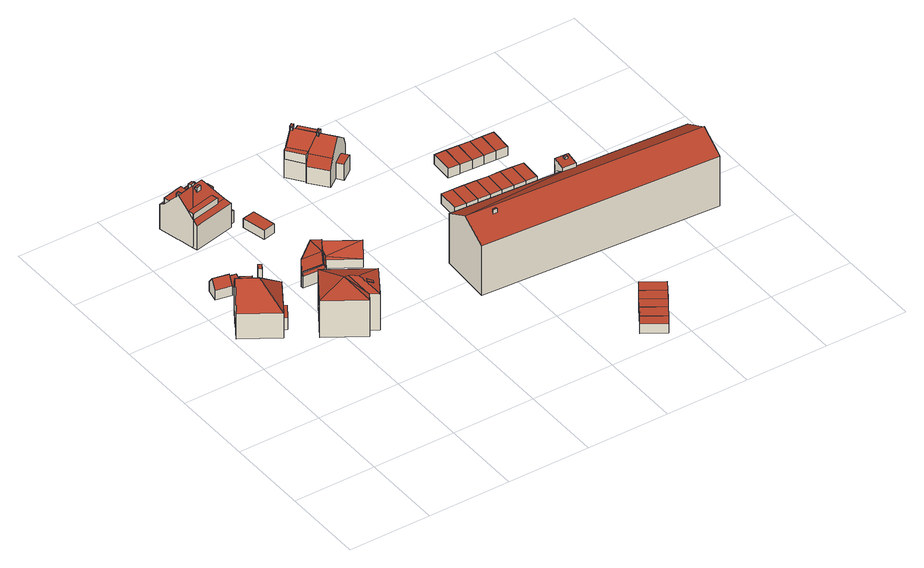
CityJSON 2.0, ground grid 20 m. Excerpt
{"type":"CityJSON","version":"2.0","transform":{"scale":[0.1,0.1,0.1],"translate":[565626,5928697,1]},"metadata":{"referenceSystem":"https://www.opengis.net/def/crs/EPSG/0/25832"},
"CityObjects":{
"building1":{"type":"Building","attributes":{"Grundfläche 2D":"107.666523","Grundhöhe NN":"2.566"},"children":["building1-1","building1-2"],"geometry":[{"type":"Solid","lod":"3","boundaries":[[[[0,1,2,3]],[[2,4,5,6,3]],[[4,2,1]],[[7,8,9,10]],[[1,0,11,12]],[[8,13,14,4,1,12,15,9]],[[5,4,14,16]],[[0,3,6,5,16,17,18,11]],[[10,9,15,19]],[[7,10,19,20]],[[8,7,20,13]],[[12,11,18,17,16,14,13,20,19,15]]]],"semantics":{"surfaces":[{"type":"RoofSurface"},{"type":"WallSurface"},{"type":"GroundSurface"}],"values":[[0,0,0,0,1,1,1,1,1,1,1,2]]}}]},
"building1-1":{"type":"BuildingInstallation","parents":["building1"],"geometry":[{"type":"MultiSurface","lod":"3","boundaries":[[[21,22,23,24]],[[25,26,22,21,27]],[[28,23,22,26,29]],[[28,30,24,23]],[[30,27,21,24]]],"semantics":{"surfaces":[{"type":"RoofSurface"},{"type":"WallSurface"}],"values":[0,1,1,1,1]}}]},
"building1-2":{"type":"BuildingInstallation","parents":["building1"],"geometry":[{"type":"MultiSurface","lod":"3","boundaries":[[[31,32,33,34]],[[34,33,35,36]],[[31,34,36,37]],[[32,31,37,38]],[[33,32,38,35]]],"semantics":{"surfaces":[{"type":"RoofSurface"},{"type":"WallSurface"}],"values":[0,1,1,1,1]}}]},
"building2":{"type":"Building","attributes":{"Grundfläche 2D":"20.525467","Grundhöhe NN":"2.558"},"geometry":[{"type":"Solid","lod":"3","boundaries":[[[[39,40,41,42]],[[43,40,39,44]],[[45,41,46]],[[47,46,41,48,49]],[[41,50,51,42]],[[44,39,42,51,52]],[[44,52,53,49,43]],[[41,40,43,49,48]],[[50,41,45,54]],[[47,49,53,55]],[[46,47,55,56]],[[45,46,56,54]],[[56,55,53,52,51,50,54]]]],"semantics":{"surfaces":[{"type":"RoofSurface"},{"type":"WallSurface"},{"type":"GroundSurface"}],"values":[[0,0,0,0,1,1,1,1,1,1,1,1,2]]}}]},
"building3":{"type":"Building","attributes":{"Grundfläche 2D":"127.456681","Grundhöhe NN":"2.329"},"children":["building3-1"],"geometry":[{"type":"Solid","lod":"3","boundaries":[[[[57,58,59]],[[57,60,61,62,58]],[[57,59,63]],[[57,63,64]],[[61,60,64,65]],[[57,64,60]],[[61,65,62]],[[66,67,59,58]],[[67,68,63,59]],[[68,69,64,63]],[[69,70,65,64]],[[70,71,62,65]],[[71,66,58,62]],[[71,70,69,68,67,66]]]],"semantics":{"surfaces":[{"type":"RoofSurface"},{"type":"WallSurface"},{"type":"GroundSurface"}],"values":[[0,0,0,0,0,0,0,1,1,1,1,1,1,2]]}}]},
"building3-1":{"type":"BuildingInstallation","parents":["building3"],"geometry":[{"type":"MultiSurface","lod":"3","boundaries":[[[72,73,74,75]],[[75,74,76,77]],[[72,75,77,78]],[[73,72,78,79]],[[74,73,79,76]]],"semantics":{"surfaces":[{"type":"RoofSurface"},{"type":"WallSurface"}],"values":[0,1,1,1,1]}}]},
"building4":{"type":"Building","attributes":{"Grundfläche 2D":"115.803682","Grundhöhe NN":"2.222"},"children":["building4-1","building4-2","building4-3","building4-4","building4-5"],"geometry":[{"type":"Solid","lod":"3","boundaries":[[[[80,81,82,83,84,85,86]],[[87,88,89,90,91]],[[90,89,92]],[[93,94,95,96,87,97,98,99,100]],[[96,95,101,102,89,88,87]],[[101,95,103,89,102]],[[104,82,81,95,94,93]],[[103,95,81,80,105,106]],[[107,108,109,110,106,105]],[[111,106,110]],[[92,89,111]],[[112,106,111,89,113]],[[112,113,89,103,106]],[[114,115,116,117]],[[86,85,107,105]],[[80,86,105]],[[83,82,118]],[[118,108,84,83]],[[108,107,85,84]],[[117,116,119,120]],[[114,117,120,121]],[[115,114,121,122]],[[98,97,87,91,90,123,124,125,126,118,82,104,93,100,99]],[[109,108,118,126,127]],[[110,109,127,128]],[[115,122,129,92,111,110,128,119,116]],[[90,92,129,123]],[[121,120,119,128,127,126,125,124,123,129,122]]]],"semantics":{"surfaces":[{"type":"RoofSurface"},{"type":"WallSurface"},{"type":"GroundSurface"}],"values":[[0,0,0,0,0,0,0,0,0,0,0,0,0,0,1,1,1,1,1,1,1,1,1,1,1,1,1,2]]}}]},
"building4-1":{"type":"BuildingInstallation","parents":["building4"],"geometry":[{"type":"MultiSurface","lod":"3","boundaries":[[[130,131,132,133]],[[133,132,134,113]],[[131,130,112,135]],[[135,134,132,131]]],"semantics":{"surfaces":[{"type":"RoofSurface"},{"type":"WallSurface"}],"values":[0,1,1,1]}}]},
"building4-2":{"type":"BuildingInstallation","parents":["building4"],"geometry":[{"type":"MultiSurface","lod":"3","boundaries":[[[136,137,138,139]],[[140,141,136,139]],[[101,142,137,136,141]],[[143,138,137,142,102]],[[143,140,139,138]]],"semantics":{"surfaces":[{"type":"RoofSurface"},{"type":"WallSurface"}],"values":[0,1,1,1,1]}}]},
"building4-3":{"type":"BuildingInstallation","parents":["building4"],"geometry":[{"type":"MultiSurface","lod":"3","boundaries":[[[144,145,146,147,148]],[[149,150,146,145]],[[150,151,147,146]],[[151,152,153,144,148,147]],[[149,145,144,153,154]]],"semantics":{"surfaces":[{"type":"RoofSurface"},{"type":"WallSurface"}],"values":[0,1,1,1,1]}}]},
"building4-4":{"type":"BuildingInstallation","parents":["building4"],"geometry":[{"type":"MultiSurface","lod":"3","boundaries":[[[155,156,157,158,159]],[[93,94,156,155]],[[94,160,157,156]],[[159,158,157,160,161,99]],[[99,100,93,155,159]]],"semantics":{"surfaces":[{"type":"RoofSurface"},{"type":"WallSurface"}],"values":[0,1,1,1,1]}}]},
"building4-5":{"type":"BuildingInstallation","parents":["building4"],"geometry":[{"type":"MultiSurface","lod":"3","boundaries":[[[96,162,163,164,97]],[[91,87,97,164]],[[163,162,88,165]],[[164,163,165,91]]],"semantics":{"surfaces":[{"type":"RoofSurface"},{"type":"WallSurface"}],"values":[0,1,1,1]}}]},
"building5":{"type":"Building","attributes":{"Grundfläche 2D":"18.149809","Grundhöhe NN":"2.310"},"geometry":[{"type":"Solid","lod":"3","boundaries":[[[[166,167,168,169]],[[170,171,169,168]],[[171,172,166,169]],[[172,173,167,166]],[[173,170,168,167]],[[173,172,171,170]]]],"semantics":{"surfaces":[{"type":"RoofSurface"},{"type":"WallSurface"},{"type":"GroundSurface"}],"values":[[0,1,1,1,1,2]]}}]},
"building6":{"type":"Building","attributes":{"Grundfläche 2D":"87.965262","Grundhöhe NN":"1.594"},"children":["building6-1"],"geometry":[{"type":"Solid","lod":"3","boundaries":[[[[174,175,176]],[[175,174,177,178]],[[178,177,174,179,180,181]],[[182,175,178]],[[183,184,185,179,186,187]],[[181,180,179,185,184]],[[183,187,188,184]],[[189,184,188]],[[190,191,192]],[[193,191,190]],[[193,194,195,191]],[[196,194,193]],[[197,194,196,198]],[[199,200,201,202]],[[203,204,201]],[[204,197,205,206,201]],[[206,202,201]],[[207,179,174,176,208,209]],[[187,186,179,207,210,192,191]],[[187,191,195,188]],[[188,195,203,201,189]],[[184,189,201,200,181]],[[211,182,178,181,200,199,212]],[[176,175,213,208]],[[175,182,211,213]],[[190,192,210,214]],[[196,193,190,214,215]],[[198,196,215,216]],[[197,204,203,195,194]],[[198,205,197]],[[205,198,216,217,206]],[[202,206,217,218]],[[199,202,218,212]],[[209,208,213,211,212,218,217,216,215,214,210,207]]]],"semantics":{"surfaces":[{"type":"RoofSurface"},{"type":"WallSurface"},{"type":"GroundSurface"}],"values":[[0,0,0,0,0,0,0,0,0,0,0,0,0,0,0,0,0,1,1,1,1,1,1,1,1,1,1,1,1,1,1,1,1,2]]}}]},
"building6-1":{"type":"BuildingInstallation","parents":["building6"],"geometry":[{"type":"MultiSurface","lod":"3","boundaries":[[[178,182,219]],[[219,220,221,222,188,184,181,178]],[[221,220,219,175,177,180]],[[222,221,180,185]],[[185,183,188,222]],[[219,182,175]]],"semantics":{"surfaces":[{"type":"RoofSurface"},{"type":"WallSurface"}],"values":[0,0,1,1,1,1]}}]},
"building7":{"type":"Building","attributes":{"Grundfläche 2D":"103.742755","Grundhöhe NN":"2.032"},"children":["building7-1","building7-2","building7-3","building7-4","building7-5"],"geometry":[{"type":"Solid","lod":"3","boundaries":[[[[223,224,225,226,227,228,229]],[[230,228,227,231,232]],[[230,233,234,235,236,237,238,229,228]],[[239,240,230,232,231]],[[240,241,230]],[[241,242,230]],[[234,233,230,242,243,244]],[[245,246,247,241,240,239,248,249]],[[250,251,252,253]],[[224,223,254,255]],[[225,224,255,256]],[[226,225,256,257]],[[253,258,259,248,239,231,227,226,257,260,250]],[[249,248,259,261]],[[245,249,261,262]],[[246,245,262,263]],[[264,265,266,254,223,229,238,237,236,235,234,244,243,242,241,247,246,263,267]],[[251,250,260,268]],[[252,251,268,269]],[[253,252,269,258]],[[258,269,268,260,257,256,255,254,266,265,264,267,263,262,261,259]]]],"semantics":{"surfaces":[{"type":"RoofSurface"},{"type":"WallSurface"},{"type":"GroundSurface"}],"values":[[0,0,0,0,0,0,0,0,0,1,1,1,1,1,1,1,1,1,1,1,2]]}}]},
"building7-1":{"type":"BuildingInstallation","parents":["building7"],"geometry":[{"type":"MultiSurface","lod":"3","boundaries":[[[270,271,272,273,274]],[[275,276,270,274]],[[276,230,271,270]],[[272,271,230,277]],[[277,278,273,272]],[[274,273,278,232,275]]],"semantics":{"surfaces":[{"type":"RoofSurface"},{"type":"WallSurface"}],"values":[0,1,1,1,1,1]}}]},
"building7-2":{"type":"BuildingInstallation","parents":["building7"],"geometry":[{"type":"MultiSurface","lod":"3","boundaries":[[[279,280,281,282]],[[281,280,283]],[[284,279,282]],[[280,279,284,283]]],"semantics":{"surfaces":[{"type":"RoofSurface"},{"type":"WallSurface"}],"values":[0,1,1,1]}}]},
"building7-3":{"type":"BuildingInstallation","parents":["building7"],"geometry":[{"type":"MultiSurface","lod":"3","boundaries":[[[285,286,287,288,289,290,291]],[[287,286,236,292]],[[293,289,288,287,292,233]],[[290,289,293,244]],[[244,234,235,236,286,285,291,290]]],"semantics":{"surfaces":[{"type":"RoofSurface"},{"type":"WallSurface"}],"values":[0,1,1,1,1]}}]},
"building7-4":{"type":"BuildingInstallation","parents":["building7"],"geometry":[{"type":"MultiSurface","lod":"3","boundaries":[[[294,238,295,296,297]],[[228,297,296,224]],[[229,223,295,238]],[[223,224,296,295]]],"semantics":{"surfaces":[{"type":"RoofSurface"},{"type":"WallSurface"}],"values":[0,1,1,1]}}]},
"building7-5":{"type":"BuildingInstallation","parents":["building7"],"geometry":[{"type":"MultiSurface","lod":"3","boundaries":[[[298,243,299,300,301,302,303]],[[302,301,304,247]],[[247,241,303,302]],[[241,242,243,298,303]],[[301,300,240,304]]],"semantics":{"surfaces":[{"type":"RoofSurface"},{"type":"WallSurface"}],"values":[0,1,1,1,1]}}]},
"building8":{"type":"Building","attributes":{"Grundfläche 2D":"15.829019","Grundhöhe NN":"2.651"},"geometry":[{"type":"Solid","lod":"3","boundaries":[[[[305,306,307,308]],[[309,310,308,307]],[[310,311,305,308]],[[311,312,306,305]],[[312,309,307,306]],[[312,311,310,309]]]],"semantics":{"surfaces":[{"type":"RoofSurface"},{"type":"WallSurface"},{"type":"GroundSurface"}],"values":[[0,1,1,1,1,2]]}}]},
"building9":{"type":"Building","attributes":{"Grundfläche 2D":"18.399361","Grundhöhe NN":"2.605"},"geometry":[{"type":"Solid","lod":"3","boundaries":[[[[313,306,305,314]],[[315,316,314,305]],[[316,317,313,314]],[[317,318,306,313]],[[318,315,305,306]],[[318,317,316,315]]]],"semantics":{"surfaces":[{"type":"RoofSurface"},{"type":"WallSurface"},{"type":"GroundSurface"}],"values":[[0,1,1,1,1,2]]}}]},
"building10":{"type":"Building","attributes":{"Grundfläche 2D":"16.675130","Grundhöhe NN":"2.595"},"geometry":[{"type":"Solid","lod":"3","boundaries":[[[[319,313,314,320]],[[316,321,320,314]],[[321,322,319,320]],[[322,317,313,319]],[[317,316,314,313]],[[317,322,321,316]]]],"semantics":{"surfaces":[{"type":"RoofSurface"},{"type":"WallSurface"},{"type":"GroundSurface"}],"values":[[0,1,1,1,1,2]]}}]},
"building11":{"type":"Building","attributes":{"Grundfläche 2D":"15.088448","Grundhöhe NN":"2.327"},"geometry":[{"type":"Solid","lod":"3","boundaries":[[[[323,324,325,326]],[[327,328,326,325]],[[328,329,323,326]],[[329,330,324,323]],[[330,327,325,324]],[[330,329,328,327]]]],"semantics":{"surfaces":[{"type":"RoofSurface"},{"type":"WallSurface"},{"type":"GroundSurface"}],"values":[[0,1,1,1,1,2]]}}]},
"building12":{"type":"Building","attributes":{"Grundfläche 2D":"16.713032","Grundhöhe NN":"2.592"},"geometry":[{"type":"Solid","lod":"3","boundaries":[[[[331,319,320,332]],[[321,333,332,320]],[[333,334,331,332]],[[334,322,319,331]],[[322,321,320,319]],[[322,334,333,321]]]],"semantics":{"surfaces":[{"type":"RoofSurface"},{"type":"WallSurface"},{"type":"GroundSurface"}],"values":[[0,1,1,1,1,2]]}}]},
"building13":{"type":"Building","attributes":{"Grundfläche 2D":"17.480274","Grundhöhe NN":"2.599"},"geometry":[{"type":"Solid","lod":"3","boundaries":[[[[335,331,332,336]],[[333,337,336,332]],[[337,338,335,336]],[[338,334,331,335]],[[334,333,332,331]],[[334,338,337,333]]]],"semantics":{"surfaces":[{"type":"RoofSurface"},{"type":"WallSurface"},{"type":"GroundSurface"}],"values":[[0,1,1,1,1,2]]}}]},
"building14":{"type":"Building","attributes":{"Grundfläche 2D":"15.377281","Grundhöhe NN":"2.305"},"geometry":[{"type":"Solid","lod":"3","boundaries":[[[[339,340,324,323]],[[330,329,323,324]],[[329,341,339,323]],[[341,342,340,339]],[[342,330,324,340]],[[342,341,329,330]]]],"semantics":{"surfaces":[{"type":"RoofSurface"},{"type":"WallSurface"},{"type":"GroundSurface"}],"values":[[0,1,1,1,1,2]]}}]},
"building15":{"type":"Building","attributes":{"Grundfläche 2D":"16.108005","Grundhöhe NN":"2.283"},"geometry":[{"type":"Solid","lod":"3","boundaries":[[[[343,344,340,339]],[[342,341,339,340]],[[341,345,343,339]],[[345,346,344,343]],[[346,342,340,344]],[[346,345,341,342]]]],"semantics":{"surfaces":[{"type":"RoofSurface"},{"type":"WallSurface"},{"type":"GroundSurface"}],"values":[[0,1,1,1,1,2]]}}]},
"building16":{"type":"Building","attributes":{"Grundfläche 2D":"15.530009","Grundhöhe NN":"2.261"},"geometry":[{"type":"Solid","lod":"3","boundaries":[[[[347,348,344,343]],[[346,345,343,344]],[[345,349,347,343]],[[349,350,348,347]],[[350,346,344,348]],[[350,349,345,346]]]],"semantics":{"surfaces":[{"type":"RoofSurface"},{"type":"WallSurface"},{"type":"GroundSurface"}],"values":[[0,1,1,1,1,2]]}}]},
"building17":{"type":"Building","attributes":{"Grundfläche 2D":"15.622696","Grundhöhe NN":"2.247"},"geometry":[{"type":"Solid","lod":"3","boundaries":[[[[351,352,353,354]],[[352,351,355,356]],[[353,352,356,357]],[[354,353,357,358]],[[351,354,358,355]],[[356,355,358,357]]]],"semantics":{"surfaces":[{"type":"RoofSurface"},{"type":"WallSurface"},{"type":"GroundSurface"}],"values":[[0,1,1,1,1,2]]}}]},
"building18":{"type":"Building","attributes":{"Grundfläche 2D":"15.638959","Grundhöhe NN":"2.251"},"geometry":[{"type":"Solid","lod":"3","boundaries":[[[[359,348,347,360]],[[349,361,360,347]],[[361,362,359,360]],[[362,350,348,359]],[[350,349,347,348]],[[350,362,361,349]]]],"semantics":{"surfaces":[{"type":"RoofSurface"},{"type":"WallSurface"},{"type":"GroundSurface"}],"values":[[0,1,1,1,1,2]]}}]},
"building19":{"type":"Building","attributes":{"Grundfläche 2D":"4.936523","Grundhöhe NN":"1.240"},"geometry":[{"type":"Solid","lod":"3","boundaries":[[[[363,364,365,366]],[[367,368,366,365]],[[368,369,363,366]],[[369,370,364,363]],[[370,367,365,364]],[[370,369,368,367]]]],"semantics":{"surfaces":[{"type":"RoofSurface"},{"type":"WallSurface"},{"type":"GroundSurface"}],"values":[[0,1,1,1,1,2]]}}]},
"building20":{"type":"Building","attributes":{"Grundfläche 2D":"751.344649","Grundhöhe NN":"1.240"},"children":["building20-1","building20-2"],"geometry":[{"type":"MultiSurface","lod":"3","boundaries":[[[371,372,373,374,375],[376,377,378,379]],[[380,381,382,383]],[[382,384,383]],[[381,385,386,387,388,389,382]],[[381,390,391,392,393,385]],[[394,395,396,397]],[[384,382,373,372,398]],[[374,373,382,389]],[[389,388,399,375,374]],[[399,400,398,372,371,375]],[[399,388,401,402]],[[403,404,398,400,399,402,405,395,394]],[[384,398,404,406]],[[383,384,406,407]],[[380,383,407,408]],[[390,381,380,408,409]],[[391,390,409,410]],[[411,412,413,387,386,385,393,392,391,410,414]],[[388,387,413,401]],[[396,395,405,415]],[[397,396,415,416]],[[394,397,416,403]],[[416,415,405,402,401,413,412,411,414,410,409,408,407,406,404,403]]],"semantics":{"surfaces":[{"type":"RoofSurface"},{"type":"WallSurface"},{"type":"GroundSurface"}],"values":[0,0,0,0,0,0,1,1,1,1,1,1,1,1,1,1,1,1,1,1,1,1,2]}}]},
"building20-1":{"type":"BuildingInstallation","parents":["building20"],"geometry":[{"type":"MultiSurface","lod":"3","boundaries":[[[417,418,419,420]],[[420,419,421,422]],[[417,420,422,423]],[[418,417,423,424]],[[419,418,424,421]]],"semantics":{"surfaces":[{"type":"RoofSurface"},{"type":"WallSurface"}],"values":[0,1,1,1,1]}}]},
"building20-2":{"type":"BuildingInstallation","parents":["building20"],"geometry":[{"type":"MultiSurface","lod":"3","boundaries":[[[425,426,427,428]],[[428,427,377,376]],[[425,428,376,379]],[[426,425,379,378]],[[427,426,378,377]]],"semantics":{"surfaces":[{"type":"RoofSurface"},{"type":"WallSurface"}],"values":[0,1,1,1,1]}}]},
"building21":{"type":"Building","attributes":{"Grundfläche 2D":"16.733944","Grundhöhe NN":"2.281"},"geometry":[{"type":"Solid","lod":"3","boundaries":[[[[353,429,430,354]],[[429,353,431,432]],[[430,429,432,433]],[[354,430,433,434]],[[353,354,434,431]],[[432,431,434,433]]]],"semantics":{"surfaces":[{"type":"RoofSurface"},{"type":"WallSurface"},{"type":"GroundSurface"}],"values":[[0,1,1,1,1,2]]}}]},
"building22":{"type":"Building","attributes":{"Grundfläche 2D":"15.838092","Grundhöhe NN":"2.258"},"geometry":[{"type":"Solid","lod":"3","boundaries":[[[[435,436,359,360]],[[362,361,360,359]],[[361,437,435,360]],[[437,438,436,435]],[[438,362,359,436]],[[438,437,361,362]]]],"semantics":{"surfaces":[{"type":"RoofSurface"},{"type":"WallSurface"},{"type":"GroundSurface"}],"values":[[0,1,1,1,1,2]]}}]},
"building23":{"type":"Building","attributes":{"Grundfläche 2D":"15.635488","Grundhöhe NN":"2.253"},"geometry":[{"type":"Solid","lod":"3","boundaries":[[[[439,430,429,440]],[[432,441,440,429]],[[441,442,439,440]],[[442,433,430,439]],[[433,432,429,430]],[[433,442,441,432]]]],"semantics":{"surfaces":[{"type":"RoofSurface"},{"type":"WallSurface"},{"type":"GroundSurface"}],"values":[[0,1,1,1,1,2]]}}]},
"building24":{"type":"Building","attributes":{"Grundfläche 2D":"15.091079","Grundhöhe NN":"2.273"},"geometry":[{"type":"Solid","lod":"3","boundaries":[[[[443,436,435,444]],[[437,445,444,435]],[[445,446,443,444]],[[446,438,436,443]],[[438,437,435,436]],[[438,446,445,437]]]],"semantics":{"surfaces":[{"type":"RoofSurface"},{"type":"WallSurface"},{"type":"GroundSurface"}],"values":[[0,1,1,1,1,2]]}}]},
"building25":{"type":"Building","attributes":{"Grundfläche 2D":"16.276890","Grundhöhe NN":"2.260"},"geometry":[{"type":"Solid","lod":"3","boundaries":[[[[447,439,440,448]],[[441,449,448,440]],[[449,450,447,448]],[[450,442,439,447]],[[442,441,440,439]],[[442,450,449,441]]]],"semantics":{"surfaces":[{"type":"RoofSurface"},{"type":"WallSurface"},{"type":"GroundSurface"}],"values":[[0,1,1,1,1,2]]}}]},
"building26":{"type":"Building","attributes":{"Grundfläche 2D":"15.780507","Grundhöhe NN":"2.274"},"geometry":[{"type":"Solid","lod":"3","boundaries":[[[[451,447,448,452]],[[449,453,452,448]],[[453,454,451,452]],[[454,450,447,451]],[[450,449,448,447]],[[450,454,453,449]]]],"semantics":{"surfaces":[{"type":"RoofSurface"},{"type":"WallSurface"},{"type":"GroundSurface"}],"values":[[0,1,1,1,1,2]]}}]}
},
"vertices":[
[1,501,82],[84,448,82],[72,519,134],[29,545,134],[140,536,82],[57,589,82],[29,546,134],[131,502,46],[122,508,46],[99,472,46],[107,466,46],[1,501,16],[84,448,16],[122,508,16],[140,536,16],[99,472,16],[57,589,16],[29,546,16],[29,545,16],[107,466,16],[131,502,16],
[63,577,104],[55,566,104],[77,552,104],[85,563,104],[60,574,94],[55,566,103],[63,577,89],[77,552,103],[63,561,103],[85,563,89],
[90,535,139],[98,548,139],[91,552,139],[83,539,139],[91,552,95],[83,539,110],[90,535,110],[98,548,95],
[44,649,61],[81,641,61],[84,657,41],[47,665,41],[78,626,41],[41,634,41],[85,660,41],[108,655,41],[101,621,37],[81,641,39],[78,626,37],[84,657,16],[47,665,16],[41,634,16],[78,626,16],[85,660,16],[101,621,16],[108,655,16],
[221,426,129],[207,499,108],[149,410,108],[235,429,125],[253,417,125],[311,431,108],[235,354,108],[246,371,108],[265,359,108],[207,499,13],[149,410,13],[235,354,13],[246,371,13],[265,359,13],[311,431,13],
[271,391,114],[275,398,114],[264,405,119],[260,398,119],[264,405,118],[260,398,118],[271,391,113],[275,398,113],
[174,837,101],[117,824,101],[103,821,101],[106,807,101],[107,806,101],[178,822,101],[177,823,101],[89,884,87],[140,895,87],[180,903,87],[86,899,76],[89,887,84],[187,922,76],[98,847,128],[105,848,128],[139,857,128],[105,875,100],[92,872,100],[93,869,104],[96,854,120],[97,848,127],[145,863,123],[147,866,120],[167,863,128],[102,825,106],[177,823,87],[199,828,87],[178,822,86],[107,806,86],[109,796,76],[210,818,76],[199,864,76],[191,859,87],[187,876,87],[216,867,43],[199,864,43],[208,827,43],[224,830,43],[106,807,87],[208,827,12],[224,830,12],[216,867,12],[199,864,12],[86,899,12],[97,848,12],[98,847,12],[106,807,12],[109,796,12],[210,818,12],[187,922,12],
[184,858,100],[193,859,100],[189,876,100],[180,874,100],[189,876,85],[193,859,85],
[138,861,128],[148,864,128],[146,870,128],[136,868,128],[136,868,115],[138,861,123],[148,864,123],[146,870,115],
[153,854,128],[141,852,128],[143,845,128],[154,848,128],[154,849,128],[141,852,123],[143,845,117],[154,848,117],[154,849,118],[153,854,123],[147,853,123],
[98,847,130],[105,848,130],[103,856,130],[101,855,130],[96,854,130],[103,856,120],[101,855,120],
[142,883,100],[139,899,100],[89,887,100],[139,899,84],
[272,752,36],[261,810,36],[230,804,36],[242,746,36],[230,804,13],[242,746,13],[272,752,13],[261,810,13],
[221,573,36],[220,578,41],[220,573,36],[221,578,41],[221,580,43],[276,570,36],[274,575,41],[273,576,43],[220,580,43],[294,608,41],[293,608,43],[279,583,41],[295,601,36],[298,605,36],[298,614,43],[297,615,43],[362,559,28],[298,605,33],[295,601,28],[376,581,57],[306,627,57],[298,614,42],[391,605,28],[314,640,40],[320,649,28],[221,580,41],[273,576,41],[297,615,41],[246,617,41],[298,614,41],[306,627,41],[320,649,40],[300,662,39],[276,570,6],[220,573,6],[221,573,6],[295,601,6],[220,580,6],[221,580,6],[220,578,6],[362,559,6],[391,605,6],[320,649,6],[300,662,6],[246,617,6],
[220,578,43],[221,578,43],[274,575,43],[279,583,43],
[397,896,58],[426,857,58],[424,855,53],[457,813,53],[467,820,78],[434,863,78],[405,902,78],[468,877,108],[495,842,108],[471,874,108],[436,919,108],[433,924,108],[432,923,108],[429,921,105],[408,905,82],[407,904,81],[524,863,78],[491,906,78],[461,945,78],[460,944,79],[459,943,80],[436,926,105],[500,912,57],[470,952,55],[469,950,59],[534,871,53],[502,913,51],[483,832,51],[494,817,51],[522,838,51],[510,853,51],[397,896,10],[426,857,10],[424,855,10],[457,813,10],[510,853,10],[534,871,10],[483,832,10],[502,913,10],[500,912,10],[470,952,10],[460,944,10],[433,924,10],[432,923,10],[461,945,10],[494,817,10],[522,838,10],
[473,881,114],[468,877,114],[464,874,114],[466,870,114],[476,877,114],[476,877,103],[473,881,103],[464,874,104],[466,870,104],
[511,891,73],[502,903,73],[498,901,73],[508,888,73],[502,903,65],[511,891,65],
[432,923,115],[429,921,115],[433,916,115],[436,919,115],[440,922,115],[436,926,115],[433,924,115],[433,916,105],[440,922,105],
[411,900,81],[397,896,81],[426,857,81],[437,865,81],
[460,944,80],[461,941,80],[489,905,80],[498,911,80],[469,950,80],[461,945,80],[498,911,60],
[761,27,42],[711,60,42],[696,38,42],[746,5,42],[696,38,17],[746,5,17],[761,27,17],[711,60,17],
[728,86,42],[778,52,42],[761,27,16],[778,52,16],[728,86,16],[711,60,16],
[743,109,42],[793,75,42],[793,75,16],[743,109,16],
[636,580,38],[639,635,38],[612,636,38],[608,582,38],[612,636,13],[608,582,13],[636,580,13],[639,635,13],
[759,132,42],[809,99,42],[809,99,16],[759,132,16],
[775,156,42],[825,123,42],[825,123,16],[775,156,16],
[664,579,38],[667,633,38],[664,579,13],[667,633,13],
[694,577,38],[697,631,38],[694,577,13],[697,631,13],
[722,575,38],[725,629,38],[722,575,13],[725,629,13],
[676,753,37],[673,698,37],[701,696,37],[704,752,37],[676,753,12],[673,698,12],[701,696,12],[704,752,12],
[754,628,38],[751,573,38],[751,573,13],[754,628,13],
[781,507,22],[761,507,22],[760,483,22],[780,482,22],[760,483,2],[780,482,2],[781,507,2],[761,507,2],
[821,481,149],[791,483,149],[789,451,146],[821,448,146],[824,481,149],[808,468,148],[808,476,148],[815,475,148],[814,468,148],[519,474,132],[515,410,168],[789,451,136],[789,457,132],[790,457,132],[1092,374,168],[1092,375,167],[1096,439,132],[822,455,132],[821,448,136],[512,346,132],[1088,311,132],[1088,312,133],[1090,336,146],[796,482,43],[821,481,43],[822,505,38],[798,507,38],[791,483,118],[824,481,118],[821,481,118],[822,455,2],[824,481,2],[796,482,2],[791,483,2],[821,481,2],[790,457,2],[789,457,2],[519,474,2],[512,346,2],[1088,311,2],[1092,374,2],[1092,375,2],[1096,439,2],[1088,312,2],[822,505,2],[798,507,2],
[582,391,170],[582,395,170],[574,395,170],[573,391,170],[574,395,162],[573,391,159],[582,391,159],[582,395,162],
[814,468,153],[815,475,153],[808,476,153],[808,468,153],
[731,694,37],[734,750,37],[701,696,13],[731,694,13],[734,750,13],[704,752,13],
[780,572,38],[783,626,38],[780,572,13],[783,626,13],
[762,748,37],[759,693,37],[759,693,13],[762,748,13],
[811,624,38],[808,570,38],[808,570,13],[811,624,13],
[791,747,37],[788,691,37],[788,691,13],[791,747,13],
[820,745,37],[816,689,37],[816,689,13],[820,745,13]
]}
